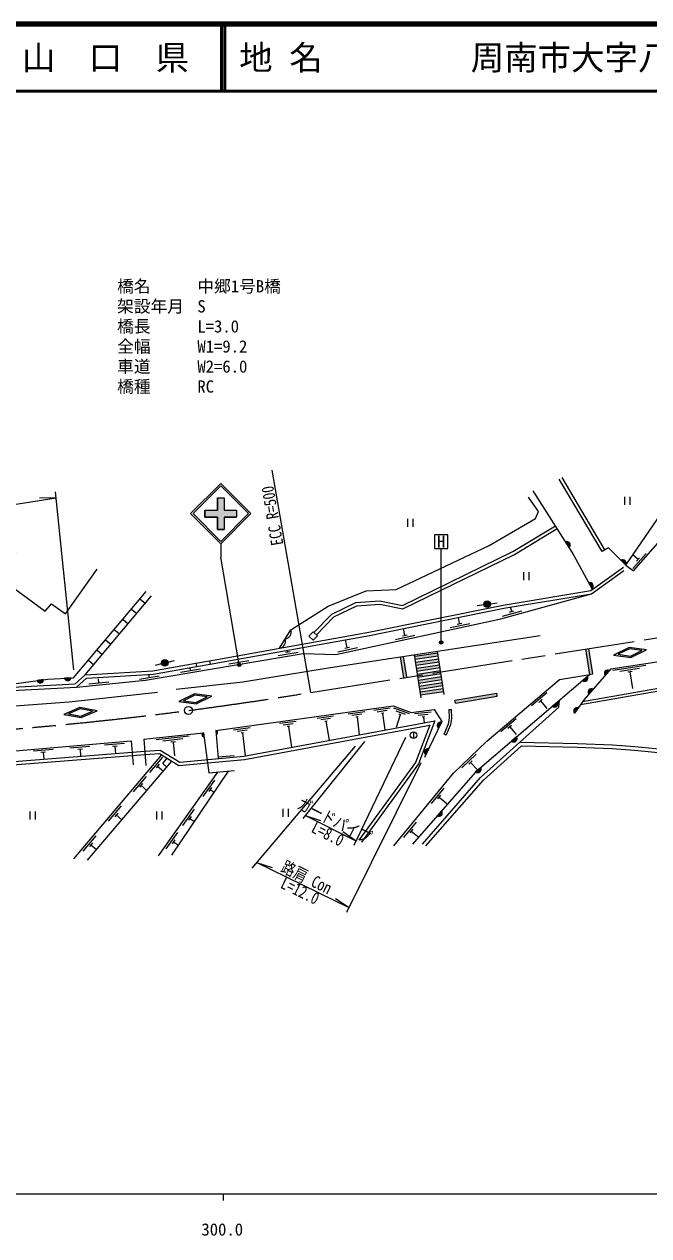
# Model space of a CAD drawing. Units: millimetres at full size, sheet at 1:1000; details may follow other scales. Extents: x 40000 to 680000, y 20000 to 380000.
# Drawn here: x 338222 to 431650, y 198715 to 380000 of the extents above; entities that cross this region are included whole.
import ezdxf
from ezdxf.enums import TextEntityAlignment as Align

# ---------------------------------------------------------------- set-up
doc = ezdxf.new("R2010")
doc.units = ezdxf.units.MM
doc.header["$LTSCALE"] = 1000
doc.linetypes.add('CHAIN', pattern=[18.5, 12, -1.5, 3.5, -1.5])
doc.linetypes.add('DASHED', pattern=[7.5, 6, -1.5])
for name, color, linetype, lineweight in [('M-BGD', 7, 'Continuous', 25), ('M-BMK', 2, 'CHAIN', 13), ('M-BMK-SRVR', 3, 'Continuous', 25), ('M-STR-HTXT', 7, 'Continuous', 13), ('M-STR-STRC', 7, 'Continuous', 25), ('M-TTL', 2, 'Continuous', 140), ('M-TTL-BAND', 7, 'Continuous', 25), ('M-TTL-LINE', 7, 'Continuous', 50)]:
    doc.layers.add(name, color=color, linetype=linetype, lineweight=lineweight)
doc.layers.add('M-TTL-TXT', color=7, linetype='Continuous')
doc.styles.add('ＭＳ ゴシック', font='')
doc.styles.get('ＭＳ ゴシック').set_extended_font_data('MS Gothic')

msp = doc.modelspace()

# ---------------------------------------------------------------- hatches: boundary and pattern name
at = {"layer": 'M-BGD'}
for points in [[(419221, 302553, -0.82183), (419753, 301717)], [(427483, 299787, -0.82183), (428184, 299086)], [(422702, 296433, -0.82183), (423177, 295563)], [(406984, 293144, -1), (407973, 293290, -0.41421), (407551, 292722, -0.41421)], [(358776, 284308, -0.41421), (359133, 284918, -0.41421), (359744, 284561, -1)], [(425113, 282553, -0.82183), (425763, 283302)], [(341120, 281935, -0.82183), (340138, 281800)], [(345223, 282185, -0.82183), (344233, 282138)], [(422494, 282418, -0.82183), (421740, 281775)], [(422687, 279757, -0.82183), (423336, 280505)], [(418001, 278580, -0.82183), (417247, 277936)], [(420560, 276894, -0.82183), (421126, 277708)], [(400205, 274668, -0.82183), (400629, 275563)], [(365036, 273990), (365116, 273369, -0.84072)], [(366921, 273691), (366863, 274314, -0.84072)], [(411885, 273356, -0.82183), (411132, 272712)], [(398302, 270658, -0.82183), (398726, 271553)], [(406498, 268754, -0.82183), (405745, 268110)], [(400661, 262287, -0.82183), (400010, 261539)]]:
    msp.add_hatch(color=256, dxfattribs=at).paths.add_polyline_path(points)
at = {"layer": 'M-STR-HTXT'}
for points in [[(400815, 287625, -1), (400376, 287385, -1)], [(370600, 284253, -1), (370161, 284014, -1)]]:
    msp.add_hatch(color=256, dxfattribs=at).paths.add_polyline_path(points)
at = {"layer": 'M-STR-STRC'}
for points in [[(367117, 306265), (367117, 304405), (368117, 304404), (368117, 306265), (369977, 306265), (369977, 307265), (368117, 307265), (368118, 309124), (367118, 309125), (367117, 307265), (365257, 307265), (365257, 306265)], [(422695, 286587), (422251, 286517), (422850, 282722), (423294, 282793)], [(394923, 285389), (394478, 285321), (394969, 282212), (395413, 282282)], [(400163, 285504), (400095, 285949), (396635, 285420), (396703, 284975)], [(400299, 284615), (400231, 285059), (396771, 284530), (396839, 284086)], [(400435, 283725), (400367, 284170), (396907, 283641), (396975, 283196)], [(400571, 282835), (400503, 283280), (397043, 282751), (397111, 282306)], [(400707, 281946), (400639, 282390), (397179, 281861), (397247, 281417)], [(400843, 281056), (400775, 281501), (397315, 280972), (397383, 280527)], [(400979, 280166), (400911, 280611), (397451, 280082), (397519, 279637)], [(408979, 279448), (408905, 279891), (402654, 278853), (402728, 278409)]]:
    msp.add_hatch(color=256, dxfattribs=at).paths.add_polyline_path(points)
h = msp.add_hatch(color=256, dxfattribs=at)
h.paths.add_polyline_path([(428732, 286735), (426376, 285612), (428961, 285253), (431317, 286376)])
h.paths.add_polyline_path([(430629, 286269), (428930, 285450), (427063, 285719), (428762, 286538)], flags=16)
h = msp.add_hatch(color=256, dxfattribs=at)
h.paths.add_polyline_path([(363710, 279796), (361361, 278657), (363949, 278315), (366297, 279454)])
h.paths.add_polyline_path([(365610, 279343), (363917, 278513), (362048, 278768), (363742, 279598)], flags=16)
h = msp.add_hatch(color=256, dxfattribs=at)
h.paths.add_polyline_path([(346562, 277745), (344156, 276732), (346722, 276253), (349127, 277266)])
h.paths.add_polyline_path([(348435, 277192), (346700, 276452), (344848, 276807), (346583, 277546)], flags=16)

# ---------------------------------------------------------------- linework, layer by layer
at = {"layer": 'M-BGD'}
for p, q in [((424668, 301101), (418259, 311915)), ((425096, 301358), (418689, 312170)), ((428005, 309282), (428005, 308082)), ((428805, 309282), (428805, 308082)), ((395556, 305978), (395556, 304778)), ((396356, 305978), (396356, 304778)), ((419221, 302553), (419753, 301717)), ((427483, 299787), (428184, 299086)), ((430055, 299896), (429275, 300584)), ((429288, 298573), (431272, 300823)), ((429823, 299634), (430286, 300159)), ((412893, 298023), (412893, 296823)), ((413693, 298023), (413693, 296823)), ((422702, 296433), (423177, 295563)), ((345601, 282202), (356480, 295141)), ((347326, 282636), (357277, 294471)), ((355539, 294022), (356336, 293351)), ((354252, 292491), (355049, 291821)), ((406984, 293144), (405994, 292998)), ((407973, 293290), (408962, 293435)), ((409781, 291429), (412675, 292220)), ((410811, 292022), (411487, 292207)), ((411149, 292114), (410970, 292767)), ((352965, 290960), (353762, 290290)), ((401945, 289718), (404877, 290351)), ((403005, 290254), (403690, 290401)), ((403347, 290327), (403166, 291225)), ((351678, 289429), (352475, 288759)), ((376432, 286631), (378108, 289372)), ((393747, 287948), (396679, 288581)), ((394808, 288484), (395492, 288632)), ((395150, 288558), (394947, 289559)), ((350391, 287898), (351188, 287228)), ((385142, 286091), (388075, 286724)), ((386203, 286627), (386887, 286775)), ((386545, 286701), (386289, 287889)), ((347816, 284837), (348614, 284166)), ((349103, 286368), (349901, 285697)), ((359744, 284561), (360711, 284814)), ((365945, 284752), (366034, 284260)), ((368845, 284279), (371802, 284781)), ((370324, 284530), (370237, 285013)), ((376232, 285533), (379189, 286035)), ((377315, 286021), (378005, 286138)), ((377660, 286079), (377615, 286335)), ((358776, 284308), (357809, 284055)), ((361618, 283053), (364576, 283555)), ((363097, 283304), (363026, 283721)), ((363896, 284385), (363984, 283893)), ((425113, 282553), (425763, 283302)), ((431221, 284054), (426279, 283299)), ((430278, 283606), (427313, 283154)), ((429187, 283136), (428495, 283031)), ((428841, 283084), (429219, 280608)), ((341120, 281935), (340138, 281800)), ((345223, 282185), (344233, 282138)), ((347877, 281286), (350862, 281593)), ((349369, 281440), (349308, 282037)), ((355464, 282009), (358422, 282511)), ((356943, 282260), (356869, 282698)), ((422494, 282418), (421740, 281775)), ((416403, 279960), (414116, 278018)), ((422687, 279757), (423336, 280505)), ((392980, 277654), (390504, 277309)), ((395844, 276814), (393497, 277675)), ((401777, 277472), (402127, 277485)), ((415721, 278987), (415187, 278534)), ((415454, 278761), (416425, 277617)), ((418001, 278580), (417247, 277936)), ((418209, 277813), (418318, 278851)), ((420560, 276894), (421126, 277708)), ((378904, 275691), (376428, 275346)), ((384509, 276473), (382032, 276127)), ((384055, 276107), (382569, 275899)), ((383527, 275730), (383180, 275682)), ((383353, 275706), (383816, 272854)), ((389170, 277123), (386694, 276778)), ((388716, 276757), (387231, 276550)), ((388188, 276380), (387842, 276332)), ((388015, 276356), (388322, 273683)), ((392526, 277288), (391040, 277081)), ((391998, 276912), (391651, 276863)), ((391825, 276887), (392172, 274399)), ((394464, 276681), (393838, 274749)), ((395271, 276705), (393863, 277221)), ((394628, 276621), (394299, 276742)), ((399110, 277087), (396628, 276791)), ((398649, 276730), (397160, 276552)), ((398114, 276364), (397766, 276322)), ((397940, 276343), (398042, 275487)), ((400205, 274668), (400629, 275563)), ((411797, 276048), (409511, 274105)), ((365116, 273369), (365036, 273990)), ((366863, 274314), (367255, 270132)), ((366863, 274314), (366921, 273691)), ((372023, 274731), (369547, 274386)), ((371570, 274365), (370084, 274158)), ((371042, 273989), (370695, 273940)), ((370868, 273964), (371271, 270513)), ((378451, 275325), (376965, 275118)), ((377923, 274948), (377576, 274900)), ((377749, 274924), (378184, 271808)), ((396446, 274127), (396446, 273127)), ((401341, 273623), (401021, 273763)), ((411115, 275074), (410581, 274621)), ((410848, 274848), (411819, 273705)), ((348036, 271940), (345047, 271683)), ((353231, 272388), (350242, 272130)), ((352111, 271990), (351414, 271930)), ((351763, 271960), (351856, 270872)), ((356117, 273018), (356422, 269086)), ((362908, 273456), (357937, 272914)), ((361946, 273049), (358964, 272725)), ((360835, 272627), (360139, 272551)), ((360487, 272589), (360710, 270550)), ((411885, 273356), (411132, 272712)), ((342536, 271467), (339547, 271210)), ((341416, 271070), (340718, 271010)), ((341067, 271040), (341153, 270042)), ((345630, 255102), (358792, 270677)), ((346915, 271543), (346218, 271483)), ((346567, 271513), (346657, 270469)), ((358900, 270340), (356963, 268049)), ((358940, 269361), (359617, 270155)), ((369616, 270537), (367238, 270314)), ((398302, 270658), (398726, 271553)), ((405853, 270793), (403693, 268712)), ((347675, 254910), (360305, 269729)), ((358387, 269268), (357935, 268734)), ((358161, 269001), (359046, 268252)), ((358940, 269361), (359549, 268842)), ((405233, 269779), (404729, 269294)), ((404981, 269537), (406022, 268456)), ((406498, 268754), (405745, 268110)), ((356447, 267438), (354511, 265147)), ((358302, 255541), (367164, 268104)), ((360290, 255669), (368773, 268258)), ((366677, 266893), (364948, 264441)), ((355934, 266366), (355482, 265832)), ((355708, 266099), (356582, 265361)), ((366259, 265780), (365856, 265208)), ((366058, 265494), (366636, 265086)), ((401009, 265705), (399106, 263385)), ((352725, 263033), (350788, 260742)), ((400511, 264625), (400067, 264084)), ((400289, 264355), (401449, 263403)), ((339074, 262212), (339074, 261012)), ((339874, 262212), (339874, 261012)), ((352211, 261961), (351760, 261426)), ((351986, 261694), (352837, 260968)), ((357989, 262212), (357989, 261012)), ((358789, 262212), (358789, 261012)), ((363623, 262564), (361894, 260113)), ((363205, 261451), (362802, 260879)), ((363004, 261165), (363675, 260692)), ((376902, 262581), (376902, 261381)), ((377702, 262581), (377702, 261381)), ((400661, 262287), (400010, 261539)), ((396838, 260620), (394936, 258300)), ((396341, 259540), (395897, 258999)), ((396119, 259270), (397237, 258352)), ((348949, 258565), (347013, 256274)), ((348436, 257493), (347984, 256959)), ((361152, 259062), (359423, 256610)), ((360734, 257949), (360331, 257377)), ((360533, 257663), (361290, 257153)), ((348210, 257226), (349046, 256519))]:
    msp.add_line(p, q, dxfattribs=at)
at = {"layer": 'M-BGD', "linetype": 'DASHED'}
for p, q in [((423000, 295248), (428226, 299044)), ((423081, 294754), (428607, 298765)), ((363896, 284385), (365945, 284752)), ((363984, 283893), (366034, 284260)), ((354350, 271065), (356257, 271213)), ((354388, 270567), (356296, 270715))]:
    msp.add_line(p, q, dxfattribs=at)
at = {"layer": 'M-BGD'}
for points in [[(428226, 299044), (434636, 308457), (437525, 312099)], [(423250, 295429), (420191, 301027), (414371, 310182)], [(428226, 299044), (429367, 298209), (434176, 303662), (439710, 311476)], [(378108, 289372), (383678, 292922), (389396, 295227), (393850, 295413), (407776, 301990), (414713, 306051), (415144, 307077), (413666, 309231)], [(381566, 288961), (384218, 291729), (387828, 293462), (391427, 293735), (394804, 293037), (411337, 301101), (417688, 304965)], [(381927, 288615), (384517, 291318), (387959, 292970), (391395, 293231), (394870, 292512), (411577, 300662), (417956, 304542)], [(336904, 301070), (334101, 297469), (341329, 292164), (342290, 293262), (344371, 291762), (349135, 298453)], [(428226, 299044), (425607, 301664), (424668, 301101)], [(346036, 280795), (356385, 281861), (379966, 285862), (384827, 285716), (409502, 291042), (423081, 294754)], [(365945, 284752), (389790, 289025), (409860, 293092), (423000, 295248)], [(366034, 284260), (389884, 288534), (409950, 292600), (423081, 294754)], [(425985, 283558), (459722, 288708), (460524, 285266), (460661, 282337), (462062, 282376), (463676, 277028), (469352, 266344)], [(462414, 285579), (460205, 285213), (441717, 281684), (421433, 278149)], [(462337, 285971), (460134, 285607), (441645, 282078), (421755, 278611)], [(330776, 280510), (337392, 280867), (345833, 281285), (347326, 282636), (357477, 283235), (363896, 284385)], [(330803, 280011), (337417, 280368), (346036, 280795), (347531, 282147), (357536, 282738), (363984, 283893)], [(425985, 283558), (422007, 278974), (420560, 276894)], [(330776, 280510), (341737, 282020), (345601, 282202)], [(393533, 257062), (402432, 267914), (407450, 272748), (418311, 281975), (422850, 282722), (405679, 268054), (396318, 257296)], [(366863, 274314), (393428, 278020), (396119, 277033), (399548, 277441), (400672, 275654), (398111, 270255)], [(397797, 257323), (406483, 267280), (418209, 277813)], [(401021, 273763), (401689, 275296), (401825, 276155), (401777, 277472)], [(401341, 273623), (402027, 275196), (402176, 276134), (402127, 277485)], [(356257, 271213), (358569, 271392), (361480, 269590), (371080, 270491), (399663, 275787), (397180, 269308), (388696, 257607)], [(356117, 273018), (365036, 273990), (365813, 267974), (369679, 268345)], [(356296, 270715), (358444, 270881), (361360, 269077), (371149, 269996), (398877, 275133), (396737, 269548), (388292, 257900)], [(331667, 270833), (354217, 272774), (354496, 269172)], [(398322, 257070), (406937, 266910), (412608, 272003), (420964, 271842), (426191, 271650), (429499, 271391), (434627, 270897), (439192, 270237), (447179, 268758), (468427, 268085)], [(412359, 272558), (420979, 272391), (426223, 272199), (429547, 271939), (434693, 271443), (439281, 270780), (447239, 269306), (468129, 268645)], [(284792, 266965), (290992, 263849), (297412, 265127), (307602, 264910), (312696, 268563), (320441, 269717), (331667, 270833), (332883, 269401), (354350, 271065)], [(284792, 266277), (290925, 263326), (297456, 264626), (307758, 264407), (312889, 268086), (320502, 269220), (331456, 270309), (332668, 268883), (354388, 270567)]]:
    msp.add_lwpolyline(points, dxfattribs=at)
msp.add_lwpolyline([(381451, 287824), (382074, 288474), (381424, 289097), (380801, 288447)], close=True, dxfattribs=at)
for centre in [(407478, 293217), (359260, 284434), (396446, 273627)]:
    msp.add_circle(centre, 500, dxfattribs=at)
for centre, radius, start, end in [((419404, 302082), 505, 313.61398, 111.27218), ((427764, 299367), 505, 326.15757, 123.81576), ((422854, 295951), 505, 309.83037, 107.48857), ((377107, 289043), 1054, 278.90176, 18.18265), ((376269, 287672), 1054, 278.90176, 18.18265), ((425512, 282863), 505, 60.22128, 217.87947), ((340615, 281965), 505, 199.01667, 356.67486), ((344724, 282259), 505, 193.86798, 351.52617), ((422053, 282171), 505, 231.677, 29.33519), ((423085, 280067), 505, 60.22128, 217.87947), ((417560, 278333), 505, 231.677, 29.33519), ((420923, 277245), 505, 66.3339, 223.99209), ((400505, 275073), 505, 75.78422, 233.44241), ((365130, 273686), 318, 107.25622, 267.47395), ((366838, 273998), 318, 285.25423, 85.47196), ((411445, 273109), 505, 231.677, 29.33519), ((398602, 271063), 505, 75.78422, 233.44241), ((406058, 268506), 505, 231.677, 29.33519), ((400262, 261977), 505, 240.14318, 37.80137)]:
    msp.add_arc(centre, radius, start, end, dxfattribs=at)
at = {"layer": 'M-BMK'}
msp.add_lwpolyline([(381078, 280020), (461468, 292706), (510661, 298877), (522035, 299965), (530717, 300543), (540319, 300876)], dxfattribs=at)
msp.add_arc((291528, 822681), 550000, 262.03233, 279.37052, dxfattribs=at)
at = {"layer": 'M-BMK-SRVR'}
msp.add_circle((362789, 277317), 600, dxfattribs=at)
at = {"layer": 'M-STR-HTXT'}
for p, q in [((381078, 280020), (375311, 313295)), ((345657, 283374), (342883, 310038)), ((342976, 309142), (340522, 309094)), ((400595, 287505), (400595, 301575)), ((370380, 284133), (367617, 300265)), ((387739, 271954), (372246, 253720)), ((389108, 272692), (379881, 261173)), ((387599, 257162), (395317, 273309)), ((386501, 247118), (397585, 269530)), ((387878, 257745), (380243, 261624)), ((380243, 261624), (382565, 260828)), ((387878, 257745), (385865, 259151)), ((386825, 247772), (372967, 254568)), ((372967, 254568), (375300, 253804)), ((386825, 247772), (384792, 249149))]:
    msp.add_line(p, q, dxfattribs=at)
msp.add_lwpolyline([(278781, 305589), (288424, 305187), (299923, 305372), (320044, 306518), (337331, 308237), (342976, 309142)], dxfattribs=at)
for centre in [(400595, 287505), (370380, 284133)]:
    msp.add_circle(centre, 250, dxfattribs=at)
at = {"layer": 'M-STR-STRC'}
for p, q in [((363116, 306765), (367616, 311265)), ((363470, 306765), (367616, 310911)), ((372117, 306765), (367616, 311265)), ((371763, 306765), (367616, 310911)), ((367118, 309125), (367117, 307265)), ((367118, 309125), (368118, 309124)), ((368118, 309124), (368117, 307265)), ((363116, 306765), (367616, 302264)), ((363470, 306765), (367616, 302618)), ((365257, 307265), (367117, 307265)), ((365257, 307265), (365257, 306265)), ((367616, 302618), (371763, 306765)), ((367617, 302265), (372117, 306765)), ((368117, 307265), (369977, 307265)), ((369977, 307265), (369977, 306265)), ((365257, 306265), (367117, 306265)), ((367117, 306265), (367117, 304405)), ((368117, 306265), (368117, 304404)), ((368117, 306265), (369977, 306265)), ((367117, 304405), (368117, 304404)), ((367617, 302265), (367617, 300265)), ((422850, 282722), (422251, 286517)), ((423294, 282793), (422695, 286587)), ((394478, 285321), (394969, 282212)), ((394923, 285389), (395413, 282282)), ((397587, 279192), (396600, 285646)), ((396635, 285420), (400095, 285949)), ((396703, 284975), (400163, 285504)), ((396771, 284530), (400231, 285059)), ((401047, 279722), (400060, 286175)), ((396839, 284086), (400299, 284615)), ((396907, 283641), (400367, 284170)), ((396975, 283196), (400435, 283725)), ((397043, 282751), (400503, 283280)), ((397111, 282306), (400571, 282835)), ((397179, 281861), (400639, 282390)), ((397247, 281417), (400707, 281946)), ((397315, 280972), (400775, 281501)), ((397383, 280527), (400843, 281056)), ((422850, 282722), (423294, 282793)), ((397451, 280082), (400911, 280611)), ((397519, 279637), (400979, 280166)), ((402654, 278853), (408905, 279891)), ((402728, 278409), (408979, 279448)), ((408979, 279448), (408905, 279891)), ((402728, 278409), (402654, 278853))]:
    msp.add_line(p, q, dxfattribs=at)
for points in [[(365257, 307265), (367117, 307265), (367118, 309125), (368118, 309124), (368117, 307265), (369977, 307265), (369977, 306265), (368117, 306265), (368117, 304404), (367117, 304405), (367117, 306265), (365257, 306265)], [(399595, 301575), (401595, 301575), (401595, 303575), (399595, 303575)], [(428961, 285253), (431317, 286376), (428732, 286735), (426376, 285612)], [(428930, 285450), (430629, 286269), (428762, 286538), (427063, 285719)], [(363949, 278315), (366297, 279454), (363710, 279796), (361361, 278657)], [(363917, 278513), (365610, 279343), (363742, 279598), (362048, 278768)], [(346722, 276253), (349127, 277266), (346562, 277745), (344156, 276732)], [(346700, 276452), (348435, 277192), (346583, 277546), (344848, 276807)]]:
    msp.add_lwpolyline(points, close=True, dxfattribs=at)
for points in [[(360937, 280488), (370905, 281590), (383399, 283627), (415386, 288518)], [(302843, 276169), (321309, 276872), (344930, 278586), (358170, 280069)]]:
    msp.add_lwpolyline(points, dxfattribs=at)
at = {"layer": 'M-TTL'}
msp.add_line((680000, 380000), (40000, 380000), dxfattribs=at)
at = {"layer": 'M-TTL-BAND'}
for p, q in [((40000, 205000), (579000, 205000)), ((368000, 205000), (368000, 204000))]:
    msp.add_line(p, q, dxfattribs=at)
at = {"layer": 'M-TTL-LINE'}
for p, q in [((367750, 380000), (367750, 370000)), ((368250, 380000), (368250, 370000)), ((40000, 370000), (680000, 370000))]:
    msp.add_line(p, q, dxfattribs=at)

# ---------------------------------------------------------------- texts
at = {"layer": 'M-STR-HTXT', "style": 'ＭＳ ゴシック'}
for s, p in [('橋名', (352120, 339323)), ('中郷1号B橋', (364120, 339323)), ('架設年月', (352120, 336323)), ('S', (364120, 336323)), ('橋長', (352120, 333323)), ('L=3.0', (364120, 333323)), ('全幅', (352120, 330323)), ('W1=9.2', (364120, 330323)), ('車道', (352120, 327323)), ('W2=6.0', (364120, 327323)), ('橋種', (352120, 324323)), ('RC', (364120, 324323))]:
    msp.add_text(s, height=1833, dxfattribs=at).set_placement(p, align=Align.BOTTOM_LEFT)
at = {"layer": 'M-STR-HTXT', "style": 'ＭＳ ゴシック', "width": 0.8}
msp.add_text('ECC R=500', height=1833, rotation=99.832, dxfattribs=at).set_placement((377539, 302281), align=Align.BOTTOM_LEFT)
for s, rotation, p in [('ガードパイプ', 333.067, (383990, 259546)), ('路肩 Con', 333.878, (379827, 251030))]:
    msp.add_text(s, height=1833, rotation=rotation, dxfattribs=at).set_placement(p, align=Align.BOTTOM_CENTER)
for s, rotation, p in [('L=8.0', 333.067, (384061, 259685)), ('L=12.0', 333.878, (379896, 251170))]:
    msp.add_text(s, height=1833, rotation=rotation, dxfattribs=at).set_placement(p, align=Align.TOP_CENTER)
at = {"layer": 'M-STR-STRC', "style": 'ＭＳ ゴシック'}
msp.add_text('H', height=1833, dxfattribs=at).set_placement((400595, 302575), align=Align.MIDDLE_CENTER)
at = {"layer": 'M-TTL-BAND', "style": 'ＭＳ ゴシック'}
msp.add_text('300.0', height=1833, dxfattribs=at).set_placement((367844, 198195), align=Align.BOTTOM_CENTER)
at = {"layer": 'M-TTL-TXT', "style": 'ＭＳ ゴシック'}
msp.add_text('山\u3000口\u3000県', height=3666, dxfattribs=at).set_placement((350375, 375000), align=Align.MIDDLE_CENTER)
for s, p in [('地 名', (370380, 375000)), ('周南市大字八代', (405024, 375000))]:
    msp.add_text(s, height=3666, dxfattribs=at).set_placement(p, align=Align.MIDDLE_LEFT)

doc.saveas('drawing.dxf')
